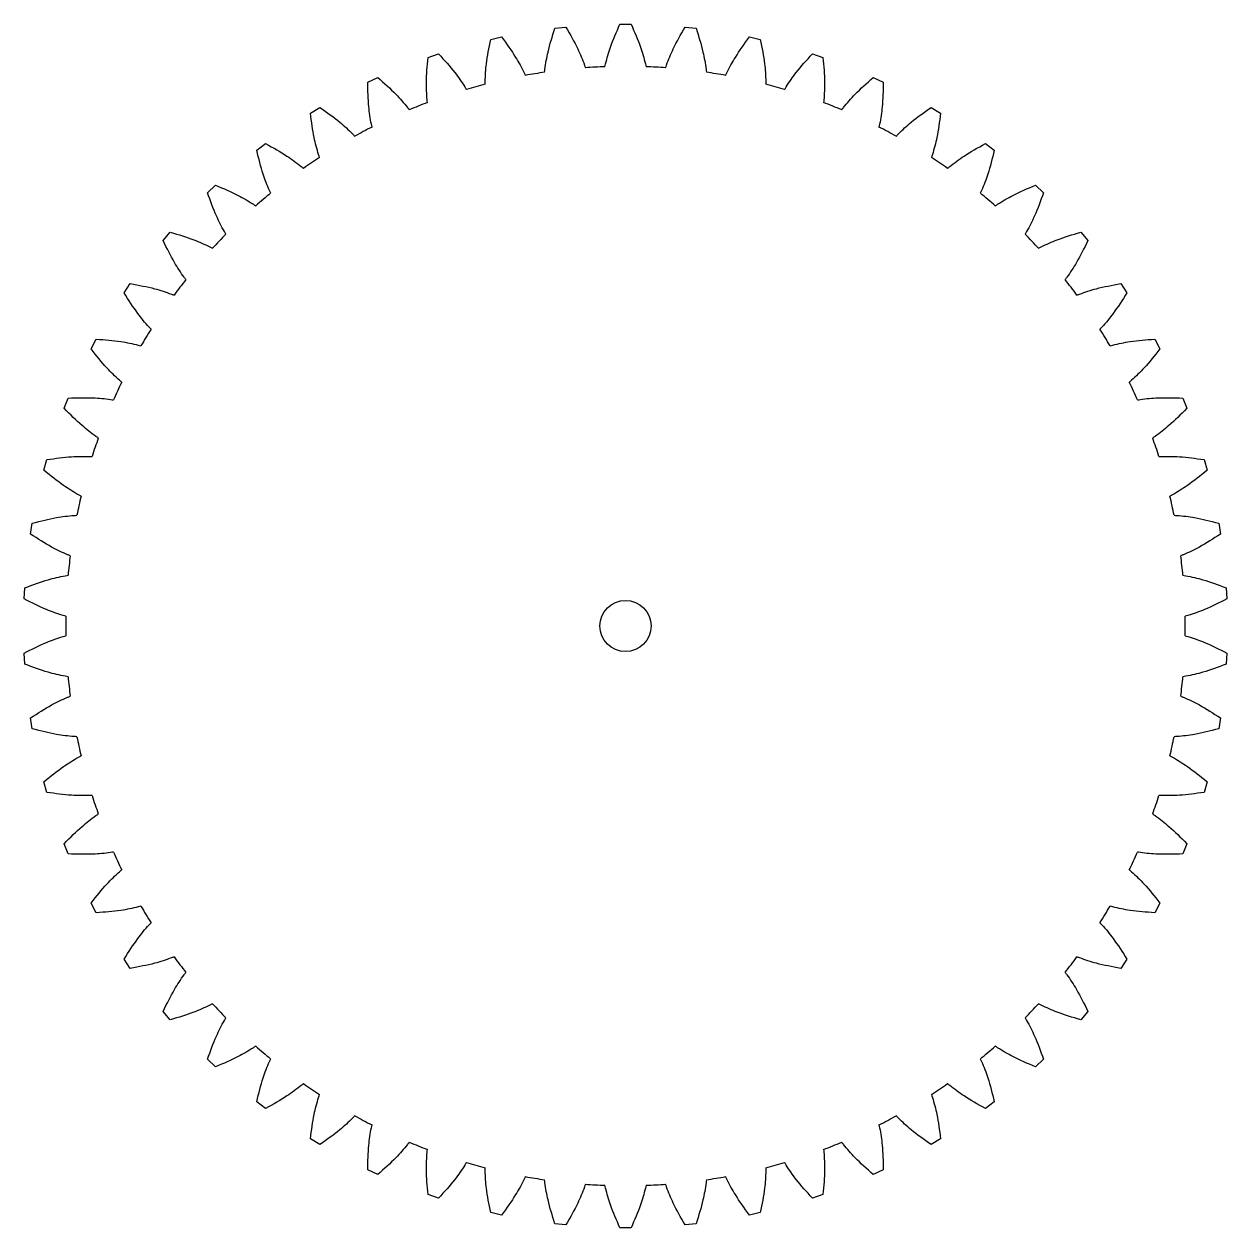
# Model space of a CAD drawing. Header units: inches. Extents: x 2 to 213, y 122 to 293.
# Drawn here: x 1.8 to 77.1, y 121.6 to 197 of the extents above; entities that cross this region are included whole.
import ezdxf

# ---------------------------------------------------------------- set-up
doc = ezdxf.new("R2010")
doc.units = ezdxf.units.IN
doc.layers.add('ENGRANAJE_2_V3', color=7, linetype='Continuous')
doc.layers.add('Predeterminado', color=7, linetype='Continuous')

# ---------------------------------------------------------------- blocks, each defined once
blk = doc.blocks.new('SE8')
at = {"layer": 'ENGRANAJE_2_V3', "color": 7, "linetype": 'Continuous', "ltscale": 25.4}
for p, q in [((39.089, 197.014), (39.779, 197.014)), ((30.99, 196.058), (31.663, 196.206)), ((35.014, 196.756), (35.699, 196.83)), ((43.169, 196.83), (43.854, 196.756)), ((47.205, 196.206), (47.878, 196.058)), ((27.065, 194.93), (27.719, 195.15)), ((51.149, 195.15), (51.803, 194.93)), ((23.285, 193.383), (23.911, 193.673)), ((54.957, 193.673), (55.583, 193.383)), ((19.695, 191.438), (20.286, 191.793)), ((58.582, 191.793), (59.173, 191.438)), ((16.336, 189.115), (16.885, 189.532)), ((61.983, 189.532), (62.532, 189.115)), ((13.248, 186.443), (13.748, 186.917)), ((65.12, 186.917), (65.62, 186.443)), ((10.467, 183.453), (10.913, 183.978)), ((67.955, 183.978), (68.401, 183.453)), ((8.025, 180.179), (8.412, 180.75)), ((70.456, 180.75), (70.843, 180.179)), ((5.952, 176.661), (6.275, 177.27)), ((72.593, 177.27), (72.916, 176.661)), ((4.271, 172.939), (4.526, 173.58)), ((74.342, 173.58), (74.597, 172.939)), ((3.003, 169.057), (3.187, 169.722)), ((75.681, 169.722), (75.865, 169.057)), ((2.161, 165.061), (2.273, 165.742)), ((76.595, 165.742), (76.707, 165.061)), ((1.757, 160.997), (1.794, 161.686)), ((77.074, 161.686), (77.111, 160.997)), ((1.794, 156.914), (1.757, 157.603)), ((77.111, 157.603), (77.074, 156.914)), ((2.273, 152.858), (2.161, 153.539)), ((76.707, 153.539), (76.595, 152.858)), ((3.187, 148.878), (3.003, 149.543)), ((75.865, 149.543), (75.681, 148.878)), ((4.526, 145.02), (4.271, 145.661)), ((74.597, 145.661), (74.342, 145.02)), ((6.275, 141.33), (5.952, 141.939)), ((72.916, 141.939), (72.593, 141.33)), ((8.412, 137.85), (8.025, 138.421)), ((70.843, 138.421), (70.456, 137.85)), ((10.913, 134.622), (10.467, 135.147)), ((68.401, 135.147), (67.955, 134.622)), ((13.748, 131.683), (13.248, 132.157)), ((65.62, 132.157), (65.12, 131.683)), ((16.885, 129.068), (16.336, 129.485)), ((62.532, 129.485), (61.983, 129.068)), ((20.286, 126.807), (19.695, 127.162)), ((59.173, 127.162), (58.582, 126.807)), ((23.911, 124.927), (23.285, 125.217)), ((55.583, 125.217), (54.957, 124.927)), ((27.719, 123.45), (27.065, 123.67)), ((51.803, 123.67), (51.149, 123.45)), ((31.663, 122.394), (30.99, 122.542)), ((47.878, 122.542), (47.205, 122.394)), ((35.699, 121.77), (35.014, 121.844)), ((39.779, 121.586), (39.089, 121.586)), ((43.854, 121.844), (43.169, 121.77))]:
    blk.add_line(p, q, dxfattribs=at)
blk.add_circle((39.434, 159.3), 1.6, dxfattribs=at)
for start, end in [(98.309, 100.31169), (92.10211, 94.10479), (85.89521, 87.89789), (79.68831, 81.691), (104.5159, 106.51858), (73.48142, 75.4841), (110.7228, 112.72548), (67.27452, 69.2772), (116.92969, 118.93238), (61.06762, 63.07031), (123.13659, 125.13927), (54.86073, 56.86341), (129.34348, 131.34617), (48.65383, 50.65652), (135.55038, 137.55307), (42.44693, 44.44962), (141.75728, 143.75996), (36.24004, 38.24272), (147.96417, 149.96686), (30.03314, 32.03583), (154.17107, 156.17376), (23.82624, 25.82893), (160.37797, 162.38065), (17.61935, 19.62203), (166.58486, 168.58755), (11.41245, 13.41514), (172.79176, 174.79445), (5.20555, 7.20824), (178.99866, 181.00134), (358.99866, 1.00134), (185.20555, 187.20824), (352.79176, 354.79445), (191.41245, 193.41514), (346.58486, 348.58755), (197.61935, 199.62203), (340.37797, 342.38065), (203.82624, 205.82893), (334.17107, 336.17376), (210.03314, 212.03583), (327.96417, 329.96686), (216.24004, 218.24272), (321.75728, 323.75996), (222.44693, 224.44962), (315.55038, 317.55307), (228.65383, 230.65652), (309.34348, 311.34617), (234.86073, 236.86341), (303.13659, 305.13927), (241.06762, 243.07031), (296.92969, 298.93238), (247.27452, 249.2772), (290.7228, 292.72548), (253.48142, 255.4841), (284.5159, 286.51858), (259.68831, 261.691), (278.309, 280.31169), (265.89521, 267.89789), (272.10211, 274.10479)]:
    blk.add_arc((39.434, 159.3), 35.064, start, end, dxfattribs=at)
for points, knots in [([(38.148, 194.34), (38.161, 194.4), (38.254, 194.817), (38.533, 195.744), (38.857, 196.494), (39.089, 197.014)], [0, 0, 0, 0, 0.064172, 0.452838, 1, 1, 1, 1]), ([(39.779, 197.014), (40.011, 196.494), (40.335, 195.744), (40.614, 194.817), (40.707, 194.4), (40.72, 194.34)], [0, 0, 0, 0, 0.547162, 0.935828, 1, 1, 1, 1]), ([(31.663, 196.206), (32.002, 195.748), (32.48, 195.085), (32.951, 194.24), (33.132, 193.853), (33.157, 193.798)], [0, 0, 0, 0, 0.547162, 0.935828, 1, 1, 1, 1]), ([(34.367, 193.996), (34.373, 194.056), (34.421, 194.481), (34.598, 195.433), (34.839, 196.213), (35.014, 196.756)], [0, 0, 0, 0, 0.064172, 0.452838, 1, 1, 1, 1]), ([(35.699, 196.83), (35.986, 196.338), (36.39, 195.627), (36.767, 194.736), (36.905, 194.332), (36.924, 194.274)], [0, 0, 0, 0, 0.547162, 0.935828, 1, 1, 1, 1]), ([(41.944, 194.274), (41.963, 194.332), (42.101, 194.736), (42.478, 195.627), (42.882, 196.338), (43.169, 196.83)], [0, 0, 0, 0, 0.064172, 0.452838, 1, 1, 1, 1]), ([(43.854, 196.756), (44.029, 196.213), (44.27, 195.433), (44.447, 194.481), (44.495, 194.056), (44.501, 193.996)], [0, 0, 0, 0, 0.547162, 0.935828, 1, 1, 1, 1]), ([(45.711, 193.798), (45.736, 193.853), (45.917, 194.24), (46.388, 195.085), (46.866, 195.748), (47.205, 196.206)], [0, 0, 0, 0, 0.064172, 0.452838, 1, 1, 1, 1]), ([(30.645, 193.245), (30.645, 193.305), (30.647, 193.733), (30.72, 194.698), (30.875, 195.5), (30.99, 196.058)], [0, 0, 0, 0, 0.064172, 0.452838, 1, 1, 1, 1]), ([(47.878, 196.058), (47.993, 195.5), (48.148, 194.698), (48.221, 193.733), (48.223, 193.305), (48.223, 193.245)], [0, 0, 0, 0, 0.547162, 0.935828, 1, 1, 1, 1]), ([(27.027, 192.095), (27.02, 192.156), (26.975, 192.581), (26.944, 193.548), (27.012, 194.362), (27.065, 194.93)], [0, 0, 0, 0, 0.064172, 0.452838, 1, 1, 1, 1]), ([(27.719, 195.15), (28.104, 194.731), (28.651, 194.124), (29.212, 193.334), (29.433, 192.969), (29.464, 192.917)], [0, 0, 0, 0, 0.547162, 0.935828, 1, 1, 1, 1]), ([(49.404, 192.917), (49.435, 192.969), (49.656, 193.334), (50.217, 194.124), (50.764, 194.731), (51.149, 195.15)], [0, 0, 0, 0, 0.064172, 0.452838, 1, 1, 1, 1]), ([(51.803, 194.93), (51.856, 194.362), (51.924, 193.548), (51.893, 192.581), (51.848, 192.156), (51.841, 192.095)], [0, 0, 0, 0, 0.547162, 0.935828, 1, 1, 1, 1]), ([(23.554, 190.562), (23.54, 190.621), (23.45, 191.039), (23.314, 191.997), (23.293, 192.814), (23.285, 193.383)], [0, 0, 0, 0, 0.064172, 0.452838, 1, 1, 1, 1]), ([(23.911, 193.673), (24.34, 193.298), (24.949, 192.754), (25.592, 192.029), (25.852, 191.69), (25.888, 191.642)], [0, 0, 0, 0, 0.547162, 0.935828, 1, 1, 1, 1]), ([(52.98, 191.642), (53.016, 191.69), (53.276, 192.029), (53.919, 192.754), (54.528, 193.298), (54.957, 193.673)], [0, 0, 0, 0, 0.064172, 0.452838, 1, 1, 1, 1]), ([(55.583, 193.383), (55.575, 192.814), (55.554, 191.997), (55.418, 191.039), (55.328, 190.621), (55.314, 190.562)], [0, 0, 0, 0, 0.547162, 0.935828, 1, 1, 1, 1]), ([(20.286, 191.793), (20.753, 191.467), (21.417, 190.992), (22.134, 190.341), (22.429, 190.032), (22.471, 189.988)], [0, 0, 0, 0, 0.547162, 0.935828, 1, 1, 1, 1]), ([(56.397, 189.988), (56.439, 190.032), (56.734, 190.341), (57.451, 190.992), (58.115, 191.467), (58.582, 191.793)], [0, 0, 0, 0, 0.064172, 0.452838, 1, 1, 1, 1]), ([(20.267, 188.662), (20.247, 188.719), (20.112, 189.124), (19.873, 190.062), (19.765, 190.872), (19.695, 191.438)], [0, 0, 0, 0, 0.064172, 0.452838, 1, 1, 1, 1]), ([(59.173, 191.438), (59.103, 190.872), (58.995, 190.062), (58.756, 189.124), (58.621, 188.719), (58.601, 188.662)], [0, 0, 0, 0, 0.547162, 0.935828, 1, 1, 1, 1]), ([(16.885, 189.532), (17.384, 189.258), (18.097, 188.858), (18.879, 188.288), (19.206, 188.013), (19.252, 187.974)], [0, 0, 0, 0, 0.547162, 0.935828, 1, 1, 1, 1]), ([(59.616, 187.974), (59.662, 188.013), (59.989, 188.288), (60.771, 188.858), (61.484, 189.258), (61.983, 189.532)], [0, 0, 0, 0, 0.064172, 0.452838, 1, 1, 1, 1]), ([(17.205, 186.417), (17.179, 186.472), (17.001, 186.861), (16.662, 187.767), (16.466, 188.561), (16.336, 189.115)], [0, 0, 0, 0, 0.064172, 0.452838, 1, 1, 1, 1]), ([(62.532, 189.115), (62.402, 188.561), (62.206, 187.767), (61.867, 186.861), (61.689, 186.472), (61.663, 186.417)], [0, 0, 0, 0, 0.547162, 0.935828, 1, 1, 1, 1]), ([(14.403, 183.855), (14.371, 183.906), (14.153, 184.274), (13.718, 185.138), (13.437, 185.906), (13.248, 186.443)], [0, 0, 0, 0, 0.064172, 0.452838, 1, 1, 1, 1]), ([(13.748, 186.917), (14.275, 186.699), (15.026, 186.378), (15.866, 185.896), (16.221, 185.658), (16.27, 185.624)], [0, 0, 0, 0, 0.547162, 0.935828, 1, 1, 1, 1]), ([(62.598, 185.624), (62.647, 185.658), (63.002, 185.896), (63.842, 186.378), (64.593, 186.699), (65.12, 186.917)], [0, 0, 0, 0, 0.064172, 0.452838, 1, 1, 1, 1]), ([(65.62, 186.443), (65.431, 185.906), (65.15, 185.138), (64.715, 184.274), (64.497, 183.906), (64.465, 183.855)], [0, 0, 0, 0, 0.547162, 0.935828, 1, 1, 1, 1]), ([(11.895, 181.004), (11.858, 181.052), (11.601, 181.394), (11.075, 182.206), (10.713, 182.939), (10.467, 183.453)], [0, 0, 0, 0, 0.064172, 0.452838, 1, 1, 1, 1]), ([(10.913, 183.978), (11.46, 183.818), (12.241, 183.58), (13.128, 183.192), (13.507, 182.994), (13.56, 182.965)], [0, 0, 0, 0, 0.547162, 0.935828, 1, 1, 1, 1]), ([(65.308, 182.965), (65.361, 182.994), (65.74, 183.192), (66.627, 183.58), (67.408, 183.818), (67.955, 183.978)], [0, 0, 0, 0, 0.064172, 0.452838, 1, 1, 1, 1]), ([(68.401, 183.453), (68.155, 182.939), (67.793, 182.206), (67.267, 181.394), (67.01, 181.052), (66.973, 181.004)], [0, 0, 0, 0, 0.547162, 0.935828, 1, 1, 1, 1]), ([(8.412, 180.75), (8.973, 180.65), (9.776, 180.497), (10.699, 180.208), (11.097, 180.051), (11.153, 180.029)], [0, 0, 0, 0, 0.547162, 0.935828, 1, 1, 1, 1]), ([(67.715, 180.029), (67.771, 180.051), (68.169, 180.208), (69.092, 180.497), (69.895, 180.65), (70.456, 180.75)], [0, 0, 0, 0, 0.064172, 0.452838, 1, 1, 1, 1]), ([(9.71, 177.9), (9.668, 177.943), (9.375, 178.255), (8.764, 179.006), (8.326, 179.695), (8.025, 180.179)], [0, 0, 0, 0, 0.064172, 0.452838, 1, 1, 1, 1]), ([(70.843, 180.179), (70.542, 179.695), (70.104, 179.006), (69.493, 178.255), (69.2, 177.943), (69.158, 177.9)], [0, 0, 0, 0, 0.547162, 0.935828, 1, 1, 1, 1]), ([(6.275, 177.27), (6.843, 177.231), (7.658, 177.167), (8.607, 176.979), (9.02, 176.866), (9.078, 176.85)], [0, 0, 0, 0, 0.547162, 0.935828, 1, 1, 1, 1]), ([(69.79, 176.85), (69.848, 176.866), (70.261, 176.979), (71.21, 177.167), (72.025, 177.231), (72.593, 177.27)], [0, 0, 0, 0, 0.064172, 0.452838, 1, 1, 1, 1]), ([(7.873, 174.577), (7.827, 174.616), (7.502, 174.894), (6.814, 175.574), (6.303, 176.212), (5.952, 176.661)], [0, 0, 0, 0, 0.064172, 0.452838, 1, 1, 1, 1]), ([(72.916, 176.661), (72.565, 176.212), (72.054, 175.574), (71.366, 174.894), (71.041, 174.616), (70.995, 174.577)], [0, 0, 0, 0, 0.547162, 0.935828, 1, 1, 1, 1]), ([(4.526, 173.58), (5.095, 173.602), (5.912, 173.626), (6.877, 173.542), (7.299, 173.475), (7.358, 173.465)], [0, 0, 0, 0, 0.547162, 0.935828, 1, 1, 1, 1]), ([(71.51, 173.465), (71.569, 173.475), (71.991, 173.542), (72.956, 173.626), (73.773, 173.602), (74.342, 173.58)], [0, 0, 0, 0, 0.064172, 0.452838, 1, 1, 1, 1]), ([(6.406, 171.075), (6.356, 171.109), (6.003, 171.35), (5.245, 171.952), (4.669, 172.531), (4.271, 172.939)], [0, 0, 0, 0, 0.064172, 0.452838, 1, 1, 1, 1]), ([(74.597, 172.939), (74.199, 172.531), (73.623, 171.952), (72.865, 171.35), (72.512, 171.109), (72.462, 171.075)], [0, 0, 0, 0, 0.547162, 0.935828, 1, 1, 1, 1]), ([(3.187, 169.722), (3.75, 169.806), (4.56, 169.918), (5.528, 169.938), (5.955, 169.917), (6.015, 169.914)], [0, 0, 0, 0, 0.547162, 0.935828, 1, 1, 1, 1]), ([(72.853, 169.914), (72.913, 169.917), (73.34, 169.938), (74.308, 169.918), (75.118, 169.806), (75.681, 169.722)], [0, 0, 0, 0, 0.064172, 0.452838, 1, 1, 1, 1]), ([(5.327, 167.435), (5.273, 167.463), (4.896, 167.665), (4.078, 168.181), (3.442, 168.695), (3.003, 169.057)], [0, 0, 0, 0, 0.064172, 0.452838, 1, 1, 1, 1]), ([(75.865, 169.057), (75.426, 168.695), (74.79, 168.181), (73.972, 167.665), (73.595, 167.463), (73.541, 167.435)], [0, 0, 0, 0, 0.547162, 0.935828, 1, 1, 1, 1]), ([(2.273, 165.742), (2.824, 165.886), (3.616, 166.085), (4.576, 166.21), (5.003, 166.235), (5.063, 166.238)], [0, 0, 0, 0, 0.547162, 0.935828, 1, 1, 1, 1]), ([(73.805, 166.238), (73.865, 166.235), (74.292, 166.21), (75.252, 166.085), (76.044, 165.886), (76.595, 165.742)], [0, 0, 0, 0, 0.064172, 0.452838, 1, 1, 1, 1]), ([(4.647, 163.7), (4.591, 163.722), (4.194, 163.882), (3.325, 164.307), (2.637, 164.748), (2.161, 165.061)], [0, 0, 0, 0, 0.064172, 0.452838, 1, 1, 1, 1]), ([(76.707, 165.061), (76.231, 164.748), (75.543, 164.307), (74.674, 163.882), (74.277, 163.722), (74.221, 163.7)], [0, 0, 0, 0, 0.547162, 0.935828, 1, 1, 1, 1]), ([(1.794, 161.686), (2.326, 161.889), (3.093, 162.173), (4.033, 162.401), (4.455, 162.472), (4.515, 162.481)], [0, 0, 0, 0, 0.547162, 0.935828, 1, 1, 1, 1]), ([(74.353, 162.481), (74.413, 162.472), (74.835, 162.401), (75.775, 162.173), (76.542, 161.889), (77.074, 161.686)], [0, 0, 0, 0, 0.064172, 0.452838, 1, 1, 1, 1]), ([(4.375, 159.913), (4.317, 159.929), (3.906, 160.045), (2.995, 160.373), (2.264, 160.738), (1.757, 160.997)], [0, 0, 0, 0, 0.064172, 0.452838, 1, 1, 1, 1]), ([(77.111, 160.997), (76.604, 160.738), (75.873, 160.373), (74.962, 160.045), (74.551, 159.929), (74.493, 159.913)], [0, 0, 0, 0, 0.547162, 0.935828, 1, 1, 1, 1]), ([(1.757, 157.603), (2.264, 157.862), (2.995, 158.227), (3.906, 158.555), (4.317, 158.671), (4.375, 158.687)], [0, 0, 0, 0, 0.547162, 0.935828, 1, 1, 1, 1]), ([(74.493, 158.687), (74.551, 158.671), (74.962, 158.555), (75.873, 158.227), (76.604, 157.862), (77.111, 157.603)], [0, 0, 0, 0, 0.064172, 0.452838, 1, 1, 1, 1]), ([(4.515, 156.119), (4.455, 156.128), (4.033, 156.199), (3.093, 156.427), (2.326, 156.711), (1.794, 156.914)], [0, 0, 0, 0, 0.064172, 0.452838, 1, 1, 1, 1]), ([(77.074, 156.914), (76.542, 156.711), (75.775, 156.427), (74.835, 156.199), (74.413, 156.128), (74.353, 156.119)], [0, 0, 0, 0, 0.547162, 0.935828, 1, 1, 1, 1]), ([(2.161, 153.539), (2.637, 153.852), (3.325, 154.293), (4.194, 154.718), (4.591, 154.878), (4.647, 154.9)], [0, 0, 0, 0, 0.547162, 0.935828, 1, 1, 1, 1]), ([(74.221, 154.9), (74.277, 154.878), (74.674, 154.718), (75.543, 154.293), (76.231, 153.852), (76.707, 153.539)], [0, 0, 0, 0, 0.064172, 0.452838, 1, 1, 1, 1]), ([(5.063, 152.362), (5.003, 152.365), (4.576, 152.39), (3.616, 152.515), (2.824, 152.714), (2.273, 152.858)], [0, 0, 0, 0, 0.064172, 0.452838, 1, 1, 1, 1]), ([(76.595, 152.858), (76.044, 152.714), (75.252, 152.515), (74.292, 152.39), (73.865, 152.365), (73.805, 152.362)], [0, 0, 0, 0, 0.547162, 0.935828, 1, 1, 1, 1]), ([(3.003, 149.543), (3.442, 149.905), (4.078, 150.418), (4.896, 150.935), (5.273, 151.137), (5.327, 151.165)], [0, 0, 0, 0, 0.547162, 0.935828, 1, 1, 1, 1]), ([(73.541, 151.165), (73.595, 151.137), (73.972, 150.935), (74.79, 150.418), (75.426, 149.905), (75.865, 149.543)], [0, 0, 0, 0, 0.064172, 0.452838, 1, 1, 1, 1]), ([(6.015, 148.686), (5.955, 148.683), (5.528, 148.662), (4.56, 148.682), (3.75, 148.794), (3.187, 148.878)], [0, 0, 0, 0, 0.064172, 0.452838, 1, 1, 1, 1]), ([(75.681, 148.878), (75.118, 148.794), (74.308, 148.682), (73.34, 148.662), (72.913, 148.683), (72.853, 148.686)], [0, 0, 0, 0, 0.547162, 0.935828, 1, 1, 1, 1]), ([(4.271, 145.661), (4.669, 146.069), (5.245, 146.648), (6.003, 147.25), (6.356, 147.491), (6.406, 147.525)], [0, 0, 0, 0, 0.547162, 0.935828, 1, 1, 1, 1]), ([(72.462, 147.525), (72.512, 147.491), (72.865, 147.25), (73.623, 146.648), (74.199, 146.069), (74.597, 145.661)], [0, 0, 0, 0, 0.064172, 0.452838, 1, 1, 1, 1]), ([(7.358, 145.135), (7.299, 145.125), (6.877, 145.058), (5.912, 144.974), (5.095, 144.998), (4.526, 145.02)], [0, 0, 0, 0, 0.064172, 0.452838, 1, 1, 1, 1]), ([(74.342, 145.02), (73.773, 144.998), (72.956, 144.974), (71.991, 145.058), (71.569, 145.125), (71.51, 145.135)], [0, 0, 0, 0, 0.547162, 0.935828, 1, 1, 1, 1]), ([(5.952, 141.939), (6.303, 142.388), (6.814, 143.026), (7.502, 143.706), (7.827, 143.984), (7.873, 144.023)], [0, 0, 0, 0, 0.547162, 0.935828, 1, 1, 1, 1]), ([(70.995, 144.023), (71.041, 143.984), (71.366, 143.706), (72.054, 143.026), (72.565, 142.388), (72.916, 141.939)], [0, 0, 0, 0, 0.064172, 0.452838, 1, 1, 1, 1]), ([(9.078, 141.75), (9.02, 141.734), (8.607, 141.621), (7.658, 141.433), (6.843, 141.369), (6.275, 141.33)], [0, 0, 0, 0, 0.064172, 0.452838, 1, 1, 1, 1]), ([(72.593, 141.33), (72.025, 141.369), (71.21, 141.433), (70.261, 141.621), (69.848, 141.734), (69.79, 141.75)], [0, 0, 0, 0, 0.547162, 0.935828, 1, 1, 1, 1]), ([(8.025, 138.421), (8.326, 138.905), (8.764, 139.594), (9.375, 140.345), (9.668, 140.657), (9.71, 140.7)], [0, 0, 0, 0, 0.547162, 0.935828, 1, 1, 1, 1]), ([(69.158, 140.7), (69.2, 140.657), (69.493, 140.345), (70.104, 139.594), (70.542, 138.905), (70.843, 138.421)], [0, 0, 0, 0, 0.064172, 0.452838, 1, 1, 1, 1]), ([(11.153, 138.571), (11.097, 138.549), (10.699, 138.392), (9.776, 138.103), (8.973, 137.95), (8.412, 137.85)], [0, 0, 0, 0, 0.064172, 0.452838, 1, 1, 1, 1]), ([(70.456, 137.85), (69.895, 137.95), (69.092, 138.103), (68.169, 138.392), (67.771, 138.549), (67.715, 138.571)], [0, 0, 0, 0, 0.547162, 0.935828, 1, 1, 1, 1]), ([(10.467, 135.147), (10.713, 135.661), (11.075, 136.394), (11.601, 137.206), (11.858, 137.548), (11.895, 137.596)], [0, 0, 0, 0, 0.547162, 0.935828, 1, 1, 1, 1]), ([(66.973, 137.596), (67.01, 137.548), (67.267, 137.206), (67.793, 136.394), (68.155, 135.661), (68.401, 135.147)], [0, 0, 0, 0, 0.064172, 0.452838, 1, 1, 1, 1]), ([(13.56, 135.635), (13.507, 135.606), (13.128, 135.408), (12.241, 135.02), (11.46, 134.782), (10.913, 134.622)], [0, 0, 0, 0, 0.064172, 0.452838, 1, 1, 1, 1]), ([(67.955, 134.622), (67.408, 134.782), (66.627, 135.02), (65.74, 135.408), (65.361, 135.606), (65.308, 135.635)], [0, 0, 0, 0, 0.547162, 0.935828, 1, 1, 1, 1]), ([(13.248, 132.157), (13.437, 132.694), (13.718, 133.462), (14.153, 134.326), (14.371, 134.694), (14.403, 134.745)], [0, 0, 0, 0, 0.547162, 0.935828, 1, 1, 1, 1]), ([(64.465, 134.745), (64.497, 134.694), (64.715, 134.326), (65.15, 133.462), (65.431, 132.694), (65.62, 132.157)], [0, 0, 0, 0, 0.064172, 0.452838, 1, 1, 1, 1]), ([(16.27, 132.976), (16.221, 132.942), (15.866, 132.704), (15.026, 132.222), (14.275, 131.901), (13.748, 131.683)], [0, 0, 0, 0, 0.064172, 0.452838, 1, 1, 1, 1]), ([(65.12, 131.683), (64.593, 131.901), (63.842, 132.222), (63.002, 132.704), (62.647, 132.942), (62.598, 132.976)], [0, 0, 0, 0, 0.547162, 0.935828, 1, 1, 1, 1]), ([(16.336, 129.485), (16.466, 130.039), (16.662, 130.833), (17.001, 131.739), (17.179, 132.128), (17.205, 132.183)], [0, 0, 0, 0, 0.547162, 0.935828, 1, 1, 1, 1]), ([(61.663, 132.183), (61.689, 132.128), (61.867, 131.739), (62.206, 130.833), (62.402, 130.039), (62.532, 129.485)], [0, 0, 0, 0, 0.064172, 0.452838, 1, 1, 1, 1]), ([(19.252, 130.626), (19.206, 130.587), (18.879, 130.312), (18.097, 129.742), (17.384, 129.341), (16.885, 129.068)], [0, 0, 0, 0, 0.064172, 0.452838, 1, 1, 1, 1]), ([(61.983, 129.068), (61.484, 129.341), (60.771, 129.742), (59.989, 130.312), (59.662, 130.587), (59.616, 130.626)], [0, 0, 0, 0, 0.547162, 0.935828, 1, 1, 1, 1]), ([(19.695, 127.162), (19.765, 127.728), (19.873, 128.538), (20.112, 129.476), (20.247, 129.881), (20.267, 129.938)], [0, 0, 0, 0, 0.547162, 0.935828, 1, 1, 1, 1]), ([(58.601, 129.938), (58.621, 129.881), (58.756, 129.476), (58.995, 128.538), (59.103, 127.728), (59.173, 127.162)], [0, 0, 0, 0, 0.064172, 0.452838, 1, 1, 1, 1]), ([(22.471, 128.612), (22.429, 128.568), (22.134, 128.259), (21.417, 127.608), (20.753, 127.133), (20.286, 126.807)], [0, 0, 0, 0, 0.064172, 0.452838, 1, 1, 1, 1]), ([(58.582, 126.807), (58.115, 127.133), (57.451, 127.608), (56.734, 128.259), (56.439, 128.568), (56.397, 128.612)], [0, 0, 0, 0, 0.547162, 0.935828, 1, 1, 1, 1]), ([(23.285, 125.217), (23.293, 125.786), (23.314, 126.603), (23.45, 127.561), (23.54, 127.979), (23.554, 128.038)], [0, 0, 0, 0, 0.547162, 0.935828, 1, 1, 1, 1]), ([(55.314, 128.038), (55.328, 127.979), (55.418, 127.561), (55.554, 126.603), (55.575, 125.786), (55.583, 125.217)], [0, 0, 0, 0, 0.064172, 0.452838, 1, 1, 1, 1]), ([(25.888, 126.958), (25.852, 126.91), (25.592, 126.571), (24.949, 125.846), (24.34, 125.302), (23.911, 124.927)], [0, 0, 0, 0, 0.064172, 0.452838, 1, 1, 1, 1]), ([(54.957, 124.927), (54.528, 125.302), (53.919, 125.846), (53.276, 126.571), (53.016, 126.91), (52.98, 126.958)], [0, 0, 0, 0, 0.547162, 0.935828, 1, 1, 1, 1]), ([(27.065, 123.67), (27.012, 124.238), (26.944, 125.052), (26.975, 126.019), (27.02, 126.444), (27.027, 126.505)], [0, 0, 0, 0, 0.547162, 0.935828, 1, 1, 1, 1]), ([(51.841, 126.505), (51.848, 126.444), (51.893, 126.019), (51.924, 125.052), (51.856, 124.238), (51.803, 123.67)], [0, 0, 0, 0, 0.064172, 0.452838, 1, 1, 1, 1]), ([(29.464, 125.683), (29.433, 125.631), (29.212, 125.266), (28.651, 124.476), (28.104, 123.869), (27.719, 123.45)], [0, 0, 0, 0, 0.064172, 0.452838, 1, 1, 1, 1]), ([(30.99, 122.542), (30.875, 123.1), (30.72, 123.902), (30.647, 124.867), (30.645, 125.295), (30.645, 125.355)], [0, 0, 0, 0, 0.547162, 0.935828, 1, 1, 1, 1]), ([(48.223, 125.355), (48.223, 125.295), (48.221, 124.867), (48.148, 123.902), (47.993, 123.1), (47.878, 122.542)], [0, 0, 0, 0, 0.064172, 0.452838, 1, 1, 1, 1]), ([(51.149, 123.45), (50.764, 123.869), (50.217, 124.476), (49.656, 125.266), (49.435, 125.631), (49.404, 125.683)], [0, 0, 0, 0, 0.547162, 0.935828, 1, 1, 1, 1]), ([(33.157, 124.802), (33.132, 124.747), (32.951, 124.36), (32.48, 123.515), (32.002, 122.852), (31.663, 122.394)], [0, 0, 0, 0, 0.064172, 0.452838, 1, 1, 1, 1]), ([(35.014, 121.844), (34.839, 122.387), (34.598, 123.167), (34.421, 124.119), (34.373, 124.544), (34.367, 124.604)], [0, 0, 0, 0, 0.547162, 0.935828, 1, 1, 1, 1]), ([(44.501, 124.604), (44.495, 124.544), (44.447, 124.119), (44.27, 123.167), (44.029, 122.387), (43.854, 121.844)], [0, 0, 0, 0, 0.064172, 0.452838, 1, 1, 1, 1]), ([(47.205, 122.394), (46.866, 122.852), (46.388, 123.515), (45.917, 124.36), (45.736, 124.747), (45.711, 124.802)], [0, 0, 0, 0, 0.547162, 0.935828, 1, 1, 1, 1]), ([(36.924, 124.326), (36.905, 124.268), (36.767, 123.864), (36.39, 122.973), (35.986, 122.262), (35.699, 121.77)], [0, 0, 0, 0, 0.064172, 0.452838, 1, 1, 1, 1]), ([(39.089, 121.586), (38.857, 122.106), (38.533, 122.856), (38.254, 123.783), (38.161, 124.2), (38.148, 124.26)], [0, 0, 0, 0, 0.547162, 0.935828, 1, 1, 1, 1]), ([(40.72, 124.26), (40.707, 124.2), (40.614, 123.783), (40.335, 122.856), (40.011, 122.106), (39.779, 121.586)], [0, 0, 0, 0, 0.064172, 0.452838, 1, 1, 1, 1]), ([(43.169, 121.77), (42.882, 122.262), (42.478, 122.973), (42.101, 123.864), (41.963, 124.268), (41.944, 124.326)], [0, 0, 0, 0, 0.547162, 0.935828, 1, 1, 1, 1])]:
    blk.add_open_spline(points, degree=3, knots=knots, dxfattribs=at)

msp = doc.modelspace()

# ---------------------------------------------------------------- block references
at = {"layer": 'Predeterminado'}
msp.add_blockref('SE8', (0, 0), dxfattribs=at)

doc.saveas('drawing.dxf')
